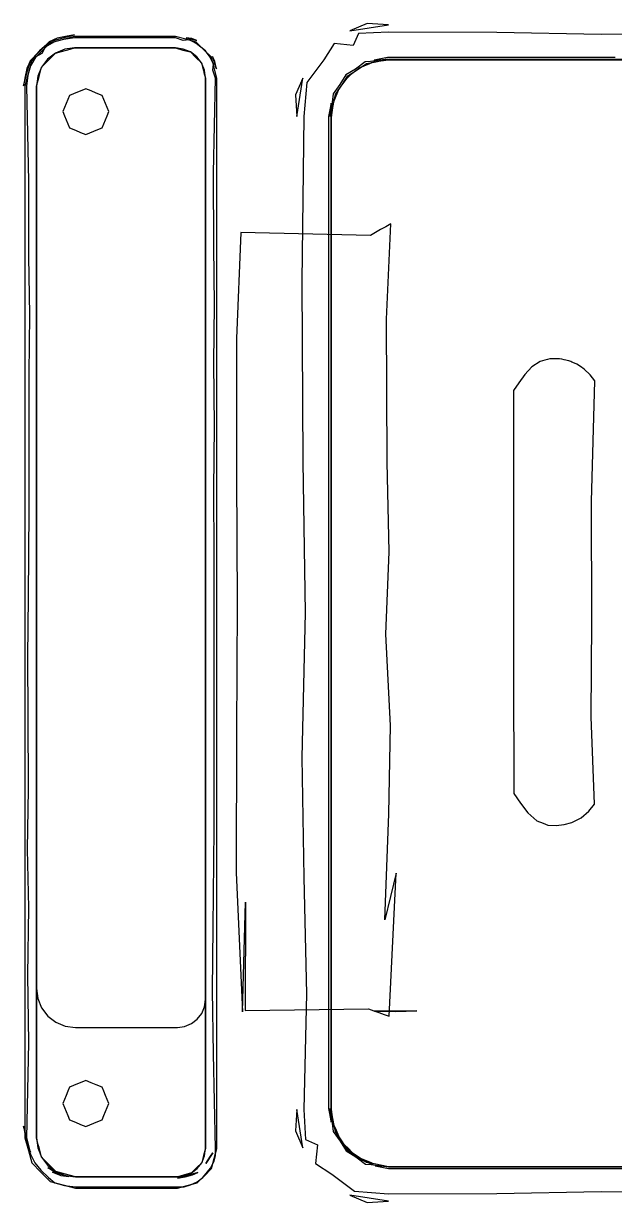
# Model space of a CAD drawing. Extents: x -23.2 to 18.8, y -18.4 to 11.3.
# Drawn here: x 1.591 to 2.106, y -2.175 to -1.147 of the extents above; entities that cross this region are included whole.
import ezdxf

# ---------------------------------------------------------------- set-up
doc = ezdxf.new("R2010")
doc.units = 0
doc.layers.add('FURNISHINGELEMENT', color=8, linetype='CONTINUOUS')

msp = doc.modelspace()

# ---------------------------------------------------------------- linework, layer by layer
at = {"layer": 'FURNISHINGELEMENT'}
for p, q in [((1.8903, -1.1469, 3.7731), (1.8754, -1.1533, 3.7773)), ((1.8754, -1.1533, 3.7773), (1.909, -1.1481, 3.7826)), ((1.909, -1.1481, 3.7826), (1.8903, -1.1469, 3.7731)), ((1.6202, -1.1597, 4.0992), (1.6131, -1.1627, 4.1)), ((1.6131, -1.1627, 4.1), (1.6242, -1.1597, 4.1)), ((1.6131, -1.1627, 4.1), (1.6242, -1.1597, 4.1)), ((1.6202, -1.1597, 4.1008), (1.6131, -1.1633, 4.1009)), ((1.6245, -1.1611, 4.1), (1.6137, -1.164, 4.1)), ((1.6259, -1.1607, 4.1051), (1.6177, -1.1629, 4.1041)), ((1.6273, -1.1581, 4.0989), (1.6202, -1.1597, 4.0992)), ((1.6273, -1.1581, 4.101), (1.6202, -1.1597, 4.1008)), ((1.6242, -1.1597, 4.1), (1.6353, -1.1568, 4.1)), ((1.6242, -1.1597, 4.1), (1.6353, -1.1568, 4.1)), ((1.6353, -1.1582, 4.1), (1.6245, -1.1611, 4.1)), ((1.6353, -1.1595, 4.105), (1.6259, -1.1607, 4.1051)), ((1.6353, -1.1568, 4.1), (1.6273, -1.1581, 4.0989)), ((1.6353, -1.1568, 4.1), (1.6273, -1.1581, 4.101)), ((1.7232, -1.1582, 4.1), (1.6353, -1.1582, 4.1)), ((1.7232, -1.1595, 4.105), (1.6353, -1.1595, 4.105)), ((1.7323, -1.1606, 4.1), (1.7232, -1.1582, 4.1)), ((1.7301, -1.1617, 4.1068), (1.7232, -1.1595, 4.105)), ((1.7355, -1.1612, 4.1039), (1.7301, -1.1617, 4.1068)), ((1.7413, -1.1631, 4.1), (1.7323, -1.1606, 4.1)), ((1.7326, -1.1593, 4.1), (1.7419, -1.1618, 4.1)), ((1.7376, -1.1599, 4.0992), (1.7326, -1.1593, 4.1)), ((1.7414, -1.1643, 4.1043), (1.7355, -1.1612, 4.1039)), ((1.7419, -1.1618, 4.1), (1.7376, -1.1599, 4.0992)), ((1.8829, -1.1557, 3.7891), (1.8781, -1.1661, 3.802)), ((1.909, -1.1543, 3.7949), (1.8829, -1.1557, 3.7891)), ((2.0034, -1.1548, 3.7958), (1.909, -1.1543, 3.7949)), ((2.0946, -1.1565, 3.7985), (2.0034, -1.1548, 3.7958)), ((2.2105, -1.1551, 3.7963), (2.0946, -1.1565, 3.7985)), ((1.5968, -1.179, 4.1), (1.605, -1.1709, 4.1)), ((1.6058, -1.1719, 4.1), (1.5978, -1.1798, 4.1)), ((1.6047, -1.1706, 4.1012), (1.599, -1.1772, 4.1011)), ((1.6131, -1.1633, 4.1009), (1.6047, -1.1706, 4.1012)), ((1.605, -1.1709, 4.1), (1.6131, -1.1627, 4.1)), ((1.6137, -1.164, 4.1), (1.6058, -1.1719, 4.1)), ((1.6098, -1.1676, 4.104), (1.6069, -1.1731, 4.1072)), ((1.6177, -1.1629, 4.1041), (1.6098, -1.1676, 4.104)), ((1.6267, -1.1693, 4.11), (1.6187, -1.1727, 4.11)), ((1.6267, -1.1693, 4.0966), (1.6187, -1.1727, 4.0966)), ((1.6187, -1.1727, 4.11), (1.627, -1.1704, 4.11)), ((1.6353, -1.1682, 4.11), (1.6267, -1.1693, 4.11)), ((1.6353, -1.1682, 4.0966), (1.6267, -1.1693, 4.0966)), ((1.627, -1.1704, 4.11), (1.6293, -1.1698, 4.11)), ((1.6293, -1.1698, 4.11), (1.6353, -1.1682, 4.11)), ((1.7232, -1.1682, 4.11), (1.6353, -1.1682, 4.11)), ((1.7232, -1.1682, 4.0966), (1.6353, -1.1682, 4.0966)), ((1.6353, -1.1682, 4.11), (1.7232, -1.1682, 4.11)), ((1.73, -1.1691, 4.11), (1.7232, -1.1682, 4.11)), ((1.73, -1.1691, 4.0966), (1.7232, -1.1682, 4.0966)), ((1.7232, -1.1682, 4.11), (1.7298, -1.17, 4.11)), ((1.7298, -1.17, 4.11), (1.7363, -1.1717, 4.11)), ((1.7363, -1.1717, 4.11), (1.73, -1.1691, 4.11)), ((1.7363, -1.1717, 4.0966), (1.73, -1.1691, 4.0966)), ((1.7418, -1.1759, 4.11), (1.7363, -1.1717, 4.11)), ((1.7418, -1.1759, 4.0966), (1.7363, -1.1717, 4.0966)), ((1.7363, -1.1717, 4.11), (1.7411, -1.1765, 4.11)), ((1.748, -1.1697, 4.1), (1.7413, -1.1631, 4.1)), ((1.7495, -1.1708, 4.1041), (1.7414, -1.1643, 4.1043)), ((1.7546, -1.1763, 4.1), (1.748, -1.1697, 4.1)), ((1.7534, -1.1762, 4.1043), (1.7495, -1.1708, 4.1041)), ((1.8618, -1.1644, 3.7841), (1.8526, -1.1785, 3.7927)), ((1.8781, -1.1661, 3.802), (1.8618, -1.1644, 3.7841)), ((1.5938, -1.1901, 4.1), (1.5968, -1.179, 4.1)), ((1.5968, -1.179, 4.1), (1.5938, -1.1861, 4.0992)), ((1.5978, -1.1798, 4.1), (1.5949, -1.1907, 4.1)), ((1.6014, -1.1759, 4.104), (1.5968, -1.1839, 4.1041)), ((1.599, -1.1772, 4.1011), (1.5968, -1.179, 4.1)), ((1.6069, -1.1731, 4.1072), (1.6014, -1.1759, 4.104)), ((1.6118, -1.178, 4.11), (1.6065, -1.1848, 4.11)), ((1.6118, -1.178, 4.0966), (1.6065, -1.1848, 4.0966)), ((1.6065, -1.1848, 4.11), (1.6126, -1.1788, 4.11)), ((1.6187, -1.1727, 4.11), (1.6118, -1.178, 4.11)), ((1.6187, -1.1727, 4.0966), (1.6118, -1.178, 4.0966)), ((1.6126, -1.1788, 4.11), (1.6187, -1.1727, 4.11)), ((1.7411, -1.1765, 4.11), (1.7459, -1.1813, 4.11)), ((1.7459, -1.1813, 4.11), (1.7418, -1.1759, 4.11)), ((1.7459, -1.1813, 4.0966), (1.7418, -1.1759, 4.0966)), ((1.7486, -1.1876, 4.11), (1.7459, -1.1813, 4.11)), ((1.7486, -1.1876, 4.0966), (1.7459, -1.1813, 4.0966)), ((1.7459, -1.1813, 4.11), (1.7477, -1.1879, 4.11)), ((1.7565, -1.1822, 4.1039), (1.7534, -1.1762, 4.1043)), ((1.757, -1.1854, 4.1), (1.7546, -1.1763, 4.1)), ((1.7556, -1.1755, 4.1), (1.7581, -1.1848, 4.1)), ((1.7575, -1.1799, 4.0992), (1.7556, -1.1755, 4.1)), ((1.7556, -1.1755, 4.1), (1.7581, -1.1848, 4.1)), ((1.7575, -1.1799, 4.0992), (1.7556, -1.1755, 4.1)), ((1.7556, -1.1755, 4.1), (1.7581, -1.1848, 4.1)), ((1.7575, -1.1799, 4.0992), (1.7556, -1.1755, 4.1)), ((1.7556, -1.1755, 4.1), (1.7581, -1.1848, 4.1)), ((1.7575, -1.1799, 4.0992), (1.7556, -1.1755, 4.1)), ((1.756, -1.1876, 4.1068), (1.7565, -1.1822, 4.1039)), ((1.7592, -1.1864, 4.0989), (1.7575, -1.1799, 4.0992)), ((1.7592, -1.1864, 4.0989), (1.7575, -1.1799, 4.0992)), ((1.7592, -1.1864, 4.0989), (1.7575, -1.1799, 4.0992)), ((1.7592, -1.1864, 4.0989), (1.7575, -1.1799, 4.0992)), ((1.8526, -1.1785, 3.7927), (1.8379, -1.1984, 3.7888)), ((1.8886, -1.1804, 3.8173), (1.8802, -1.1866, 3.8188)), ((1.8818, -1.1872, 3.8174), (1.8899, -1.1818, 3.8174)), ((1.8961, -1.1806, 3.8174), (1.884, -1.1856, 3.8174)), ((1.885, -1.1849, 3.8184), (1.8945, -1.181, 3.8184)), ((1.8934, -1.1799, 3.8188), (1.8886, -1.1804, 3.8173)), ((1.8945, -1.181, 3.8184), (1.8897, -1.1832, 3.8173)), ((1.8899, -1.1818, 3.8174), (1.8965, -1.1805, 3.8174)), ((1.9083, -1.178, 3.8188), (1.8934, -1.1799, 3.8188)), ((1.909, -1.1789, 3.8174), (1.8961, -1.1806, 3.8174)), ((1.8965, -1.1805, 3.8174), (1.909, -1.178, 3.8174)), ((1.9083, -1.1765, 3.8173), (1.8966, -1.1788, 3.8173)), ((1.8966, -1.1788, 3.8173), (1.9083, -1.178, 3.8188)), ((1.9296, -1.1765, 3.8173), (1.9083, -1.1765, 3.8173)), ((1.909, -1.178, 3.8174), (2.0398, -1.178, 3.8174)), ((2.539, -1.1789, 3.8174), (1.909, -1.1789, 3.8174)), ((1.9443, -1.1765, 3.8173), (1.9296, -1.1765, 3.8173)), ((1.951, -1.1765, 3.8173), (1.9443, -1.1765, 3.8173)), ((1.9624, -1.1765, 3.8173), (1.951, -1.1765, 3.8173)), ((1.9691, -1.1765, 3.8173), (1.9624, -1.1765, 3.8173)), ((1.9804, -1.1765, 3.8173), (1.9691, -1.1765, 3.8173)), ((1.9871, -1.1765, 3.8173), (1.9804, -1.1765, 3.8173)), ((1.9985, -1.1765, 3.8173), (1.9871, -1.1765, 3.8173)), ((2.0068, -1.1765, 3.8173), (1.9985, -1.1765, 3.8173)), ((2.0165, -1.1765, 3.8173), (2.0068, -1.1765, 3.8173)), ((2.0265, -1.1765, 3.8173), (2.0165, -1.1765, 3.8173)), ((2.0345, -1.1765, 3.8173), (2.0265, -1.1765, 3.8173)), ((2.0462, -1.1765, 3.8173), (2.0345, -1.1765, 3.8173)), ((2.0398, -1.178, 3.8174), (2.1705, -1.178, 3.8174)), ((2.0526, -1.1765, 3.8173), (2.0462, -1.1765, 3.8173)), ((2.0659, -1.1765, 3.8173), (2.0526, -1.1765, 3.8173)), ((2.0706, -1.1765, 3.8173), (2.0659, -1.1765, 3.8173)), ((2.0857, -1.1765, 3.8173), (2.0706, -1.1765, 3.8173)), ((2.0887, -1.1765, 3.8173), (2.0857, -1.1765, 3.8173)), ((2.1054, -1.1765, 3.8173), (2.0887, -1.1765, 3.8173)), ((2.1067, -1.1765, 3.8173), (2.1054, -1.1765, 3.8173)), ((1.5908, -1.2012, 4.1), (1.5938, -1.1901, 4.1)), ((1.5949, -1.1907, 4.1), (1.592, -1.2015, 4.1)), ((1.5938, -1.1861, 4.0992), (1.5922, -1.1932, 4.0989)), ((1.5945, -1.192, 4.1051), (1.5934, -1.2015, 4.105)), ((1.5968, -1.1839, 4.1041), (1.5945, -1.192, 4.1051)), ((1.6065, -1.1848, 4.11), (1.6032, -1.1929, 4.11)), ((1.6065, -1.1848, 4.0966), (1.6032, -1.1929, 4.0966)), ((1.6043, -1.1932, 4.11), (1.6065, -1.1848, 4.11)), ((1.7477, -1.1879, 4.11), (1.7481, -1.1895, 4.11)), ((1.7481, -1.1895, 4.11), (1.7494, -1.1944, 4.11)), ((1.7494, -1.1944, 4.11), (1.7486, -1.1876, 4.11)), ((1.7494, -1.1944, 4.0966), (1.7486, -1.1876, 4.0966)), ((1.7581, -1.1944, 4.105), (1.756, -1.1876, 4.1068)), ((1.7594, -1.1944, 4.1), (1.757, -1.1854, 4.1)), ((1.7581, -1.1848, 4.1), (1.7592, -1.1864, 4.0989)), ((1.7581, -1.1848, 4.1), (1.7592, -1.1864, 4.0989)), ((1.7581, -1.1848, 4.1), (1.7592, -1.1864, 4.0989)), ((1.7581, -1.1848, 4.1), (1.7592, -1.1864, 4.0989)), ((1.8718, -1.1916, 3.8173), (1.8667, -1.2001, 3.8188)), ((1.8705, -1.1969, 3.8184), (1.8771, -1.1903, 3.8184)), ((1.8802, -1.1866, 3.8188), (1.8718, -1.1916, 3.8173)), ((1.884, -1.1856, 3.8174), (1.8737, -1.1935, 3.8174)), ((1.8737, -1.1926, 3.8174), (1.8818, -1.1872, 3.8174)), ((1.8771, -1.1903, 3.8184), (1.874, -1.1937, 3.8173)), ((1.8897, -1.1832, 3.8173), (1.885, -1.1849, 3.8184)), ((1.5922, -1.1932, 4.0989), (1.5908, -1.2012, 4.1)), ((1.592, -1.2015, 4.1), (1.592, -2.1186, 4.1)), ((1.5934, -1.2015, 4.105), (1.595, -1.2843, 4.107)), ((1.6032, -1.1929, 4.11), (1.602, -1.2015, 4.11)), ((1.6032, -1.1929, 4.0966), (1.602, -1.2015, 4.0966)), ((1.602, -1.2015, 4.11), (1.6043, -1.1932, 4.11)), ((1.602, -1.2015, 4.11), (1.602, -2.1186, 4.11)), ((1.602, -1.2015, 4.0966), (1.602, -1.9884, 4.0966)), ((1.602, -1.2567, 4.11), (1.602, -1.2015, 4.11)), ((1.7494, -2.1281, 4.11), (1.7494, -1.1944, 4.11)), ((1.7494, -1.9979, 4.0966), (1.7494, -1.1944, 4.0966)), ((1.7494, -1.1944, 4.11), (1.7494, -1.2496, 4.11)), ((1.7565, -1.2772, 4.107), (1.7581, -1.1944, 4.105)), ((1.7594, -2.1281, 4.1), (1.7594, -1.1944, 4.1)), ((1.8344, -1.1944, 3.7773), (1.828, -1.2092, 3.7731)), ((1.8292, -1.228, 3.7826), (1.8344, -1.1944, 3.7773)), ((1.8379, -1.1984, 3.7888), (1.8353, -1.228, 3.7949)), ((1.8667, -1.2001, 3.8188), (1.8607, -1.2083, 3.8173)), ((1.8628, -1.2089, 3.8174), (1.8683, -1.2007, 3.8174)), ((1.8737, -1.1935, 3.8174), (1.8657, -1.2039, 3.8174)), ((1.8683, -1.2007, 3.8174), (1.8737, -1.1926, 3.8174)), ((1.874, -1.1937, 3.8173), (1.8705, -1.1969, 3.8184)), ((1.631, -1.2096, 3.489), (1.6295, -1.2131, 3.489)), ((1.6345, -1.2081, 3.489), (1.631, -1.2096, 3.489)), ((1.638, -1.2067, 3.489), (1.6345, -1.2081, 3.489)), ((1.6416, -1.2052, 3.489), (1.638, -1.2067, 3.489)), ((1.6451, -1.2037, 3.489), (1.6416, -1.2052, 3.489)), ((1.6497, -1.2056, 3.489), (1.6451, -1.2037, 3.489)), ((1.6542, -1.2075, 3.489), (1.6497, -1.2056, 3.489)), ((1.6593, -1.2096, 3.489), (1.6542, -1.2075, 3.489)), ((1.6607, -1.2131, 3.489), (1.6593, -1.2096, 3.489)), ((1.828, -1.2092, 3.7731), (1.8292, -1.228, 3.7826)), ((1.8602, -1.2131, 3.8188), (1.8583, -1.228, 3.8188)), ((1.8607, -1.2083, 3.8173), (1.8602, -1.2131, 3.8188)), ((1.8657, -1.2039, 3.8174), (1.8607, -1.216, 3.8174)), ((1.8612, -1.2143, 3.8184), (1.8652, -1.2047, 3.8184)), ((1.8635, -1.2094, 3.8173), (1.8612, -1.2143, 3.8184)), ((1.8615, -1.2154, 3.8174), (1.8628, -1.2089, 3.8174)), ((1.8652, -1.2047, 3.8184), (1.8635, -1.2094, 3.8173)), ((1.6266, -1.2202, 3.489), (1.6251, -1.2237, 3.489)), ((1.628, -1.2167, 3.489), (1.6266, -1.2202, 3.489)), ((1.6295, -1.2131, 3.489), (1.628, -1.2167, 3.489)), ((1.6622, -1.2167, 3.489), (1.6607, -1.2131, 3.489)), ((1.6636, -1.2202, 3.489), (1.6622, -1.2167, 3.489)), ((1.6651, -1.2237, 3.489), (1.6636, -1.2202, 3.489)), ((1.8591, -1.2163, 3.8173), (1.8568, -1.228, 3.8173)), ((1.8583, -1.228, 3.8188), (1.8591, -1.2163, 3.8173)), ((1.859, -1.228, 3.8174), (1.8615, -1.2154, 3.8174)), ((1.8607, -1.216, 3.8174), (1.859, -1.2289, 3.8174)), ((1.6251, -1.2237, 3.489), (1.6266, -1.2273, 3.489)), ((1.6266, -1.2273, 3.489), (1.628, -1.2308, 3.489)), ((1.628, -1.2308, 3.489), (1.6295, -1.2343, 3.489)), ((1.6607, -1.2343, 3.489), (1.6622, -1.2308, 3.489)), ((1.6622, -1.2308, 3.489), (1.6636, -1.2273, 3.489)), ((1.6636, -1.2273, 3.489), (1.6651, -1.2237, 3.489)), ((1.8353, -1.228, 3.7949), (1.8334, -1.372, 3.7916)), ((1.8568, -1.228, 3.8173), (1.8568, -1.2494, 3.8173)), ((1.859, -1.3813, 3.8174), (1.859, -1.228, 3.8174)), ((1.859, -1.2289, 3.8174), (1.859, -2.0939, 3.8174)), ((1.6295, -1.2343, 3.489), (1.631, -1.2379, 3.489)), ((1.631, -1.2379, 3.489), (1.636, -1.24, 3.489)), ((1.636, -1.24, 3.489), (1.6406, -1.2419, 3.489)), ((1.6406, -1.2419, 3.489), (1.6451, -1.2437, 3.489)), ((1.6451, -1.2437, 3.489), (1.6486, -1.2423, 3.489)), ((1.6486, -1.2423, 3.489), (1.6522, -1.2408, 3.489)), ((1.6522, -1.2408, 3.489), (1.6557, -1.2393, 3.489)), ((1.6557, -1.2393, 3.489), (1.6593, -1.2379, 3.489)), ((1.6593, -1.2379, 3.489), (1.6607, -1.2343, 3.489)), ((1.7494, -1.2496, 4.11), (1.7494, -1.3048, 4.11)), ((1.8568, -1.2494, 3.8173), (1.8568, -1.2707, 3.8173)), ((1.602, -1.3119, 4.11), (1.602, -1.2567, 4.11)), ((1.8568, -1.2707, 3.8173), (1.8568, -1.2921, 3.8173)), ((1.595, -1.2843, 4.107), (1.5952, -1.3501, 4.1073)), ((1.7568, -1.3413, 4.1067), (1.7565, -1.2772, 4.107)), ((1.8568, -1.2921, 3.8173), (1.8568, -1.3135, 3.8173)), ((1.7494, -1.3048, 4.11), (1.7494, -1.3664, 4.11)), ((1.602, -1.3671, 4.11), (1.602, -1.3119, 4.11)), ((1.8568, -1.3135, 3.8173), (1.8568, -1.3299, 3.8173)), ((1.9066, -1.3241, 4.1907), (1.9022, -1.3266, 4.1958)), ((1.9066, -1.3241, 4.1907), (1.9022, -1.3266, 4.1958)), ((1.911, -1.3217, 4.1856), (1.9066, -1.3241, 4.1907)), ((1.911, -1.3217, 4.1856), (1.9066, -1.3241, 4.1907)), ((1.9073, -1.4048, 4.1918), (1.911, -1.3217, 4.1856)), ((1.9073, -1.4048, 4.1918), (1.911, -1.3217, 4.1856)), ((1.7802, -1.329, 4.203), (1.7765, -1.4217, 4.1982)), ((1.7802, -1.329, 4.203), (1.7765, -1.4217, 4.1982)), ((1.8933, -1.3316, 4.2061), (1.7802, -1.329, 4.203)), ((1.8933, -1.3316, 4.2061), (1.7802, -1.329, 4.203)), ((1.8568, -1.3299, 3.8173), (1.8568, -1.3349, 3.8173)), ((1.8568, -1.3349, 3.8173), (1.8568, -1.3462, 3.8173)), ((1.8978, -1.3291, 4.201), (1.8933, -1.3316, 4.2061)), ((1.8978, -1.3291, 4.201), (1.8933, -1.3316, 4.2061)), ((1.9022, -1.3266, 4.1958), (1.8978, -1.3291, 4.201)), ((1.9022, -1.3266, 4.1958), (1.8978, -1.3291, 4.201)), ((1.7574, -1.3921, 4.106), (1.7568, -1.3413, 4.1067)), ((1.8568, -1.3462, 3.8173), (1.8568, -1.3563, 3.8173)), ((1.5952, -1.3501, 4.1073), (1.5959, -1.401, 4.1079)), ((1.8568, -1.3563, 3.8173), (1.8568, -1.3626, 3.8173)), ((1.602, -1.4223, 4.11), (1.602, -1.3671, 4.11)), ((1.7494, -1.3664, 4.11), (1.7494, -1.4279, 4.11)), ((1.8568, -1.3626, 3.8173), (1.8568, -1.3777, 3.8173)), ((1.8334, -1.372, 3.7916), (1.8343, -1.5292, 3.7932)), ((1.8568, -1.3777, 3.8173), (1.8568, -1.3789, 3.8173)), ((1.8568, -1.3789, 3.8173), (1.8568, -1.3952, 3.8173)), ((1.859, -1.5345, 3.8174), (1.859, -1.3813, 3.8174)), ((1.7568, -1.4429, 4.1068), (1.7574, -1.3921, 4.106)), ((1.8568, -1.3952, 3.8173), (1.8568, -1.399, 3.8173)), ((1.5959, -1.401, 4.1079), (1.5953, -1.452, 4.1073)), ((1.8568, -1.399, 3.8173), (1.8568, -1.4116, 3.8173)), ((1.9078, -1.5293, 4.191), (1.9073, -1.4048, 4.1918)), ((1.9078, -1.5293, 4.191), (1.9073, -1.4048, 4.1918)), ((1.8568, -1.4116, 3.8173), (1.8568, -1.4204, 3.8173)), ((1.602, -1.4818, 4.11), (1.602, -1.4223, 4.11)), ((1.7494, -1.4279, 4.11), (1.7494, -1.4862, 4.11)), ((1.7765, -1.4217, 4.1982), (1.7765, -1.5409, 4.1982)), ((1.7765, -1.4217, 4.1982), (1.7765, -1.5409, 4.1982)), ((1.8568, -1.4204, 3.8173), (1.8568, -1.4279, 3.8173)), ((1.8568, -1.4279, 3.8173), (1.8568, -1.4418, 3.8173)), ((2.0498, -1.4393, 4.067), (2.0477, -1.4398, 4.0656)), ((2.0519, -1.4393, 4.067), (2.0498, -1.4393, 4.067)), ((2.0529, -1.4393, 4.067), (2.0519, -1.4393, 4.067)), ((2.054, -1.4393, 4.067), (2.0529, -1.4393, 4.067)), ((2.055, -1.4393, 4.067), (2.054, -1.4393, 4.067)), ((2.056, -1.4393, 4.067), (2.055, -1.4393, 4.067)), ((2.0571, -1.4393, 4.067), (2.056, -1.4393, 4.067)), ((2.0581, -1.4393, 4.067), (2.0571, -1.4393, 4.067)), ((2.0601, -1.4397, 4.067), (2.0581, -1.4393, 4.067)), ((1.7572, -1.498, 4.1062), (1.7568, -1.4429, 4.1068)), ((1.8568, -1.4418, 3.8173), (1.8568, -1.4443, 3.8173)), ((1.8568, -1.4443, 3.8173), (1.8568, -1.4632, 3.8173)), ((2.034, -1.4464, 4.056), (2.028, -1.453, 4.0502)), ((2.0412, -1.4416, 4.0615), (2.034, -1.4464, 4.056)), ((2.0434, -1.441, 4.0628), (2.0412, -1.4416, 4.0615)), ((2.0455, -1.4404, 4.0642), (2.0434, -1.441, 4.0628)), ((2.0477, -1.4398, 4.0656), (2.0455, -1.4404, 4.0642)), ((2.0621, -1.4402, 4.0669), (2.0601, -1.4397, 4.067)), ((2.0662, -1.441, 4.0669), (2.0621, -1.4402, 4.0669)), ((2.068, -1.4417, 4.0657), (2.0662, -1.441, 4.0669)), ((2.0689, -1.4421, 4.0651), (2.068, -1.4417, 4.0657)), ((2.0698, -1.4425, 4.0646), (2.0689, -1.4421, 4.0651)), ((2.0734, -1.444, 4.0623), (2.0698, -1.4425, 4.0646)), ((2.0766, -1.4461, 4.0598), (2.0734, -1.444, 4.0623)), ((2.0797, -1.4482, 4.0573), (2.0766, -1.4461, 4.0598)), ((2.0849, -1.4534, 4.0521), (2.0797, -1.4482, 4.0573)), ((1.5953, -1.452, 4.1073), (1.5954, -1.5115, 4.1075)), ((2.028, -1.453, 4.0502), (2.0228, -1.4601, 4.0441)), ((2.0889, -1.4586, 4.0457), (2.0849, -1.4534, 4.0521)), ((2.086, -1.5638, 4.0509), (2.0889, -1.4586, 4.0457)), ((1.8568, -1.4632, 3.8173), (1.8568, -1.4713, 3.8173)), ((2.0228, -1.4601, 4.0441), (2.018, -1.467, 4.0375)), ((2.018, -1.467, 4.0375), (2.018, -1.5751, 4.0374)), ((1.8568, -1.4713, 3.8173), (1.8568, -1.4846, 3.8173)), ((1.602, -1.5412, 4.11), (1.602, -1.4818, 4.11)), ((1.7494, -1.4862, 4.11), (1.7494, -1.5446, 4.11)), ((1.8568, -1.4846, 3.8173), (1.8568, -1.4984, 3.8173)), ((1.7568, -1.5533, 4.1067), (1.7572, -1.498, 4.1062)), ((1.8568, -1.4984, 3.8173), (1.8568, -1.506, 3.8173)), ((1.8568, -1.506, 3.8173), (1.8568, -1.5254, 3.8173)), ((1.5954, -1.5115, 4.1075), (1.5953, -1.5709, 4.1073)), ((1.8343, -1.5292, 3.7932), (1.8364, -1.6609, 3.7968)), ((1.8568, -1.5254, 3.8173), (1.8568, -1.5273, 3.8173)), ((1.8568, -1.5273, 3.8173), (1.8568, -1.5487, 3.8173)), ((1.9095, -1.6075, 4.1883), (1.9078, -1.5293, 4.191)), ((1.9095, -1.6075, 4.1883), (1.9078, -1.5293, 4.191)), ((1.602, -1.6006, 4.11), (1.602, -1.5412, 4.11)), ((1.7765, -1.5409, 4.1982), (1.7771, -1.6531, 4.1994)), ((1.7765, -1.5409, 4.1982), (1.7771, -1.6531, 4.1994)), ((1.859, -1.661, 3.8174), (1.859, -1.5345, 3.8174)), ((1.7494, -1.5446, 4.11), (1.7494, -1.6029, 4.11)), ((1.8568, -1.5487, 3.8173), (1.8568, -1.5524, 3.8173)), ((1.757, -1.6101, 4.1065), (1.7568, -1.5533, 4.1067)), ((1.8568, -1.5524, 3.8173), (1.8568, -1.5701, 3.8173)), ((1.5953, -1.5709, 4.1073), (1.5947, -1.6472, 4.1067)), ((1.8568, -1.5701, 3.8173), (1.8568, -1.5795, 3.8173)), ((2.0862, -1.6675, 4.0506), (2.086, -1.5638, 4.0509)), ((1.8568, -1.5795, 3.8173), (1.8568, -1.5864, 3.8173)), ((2.018, -1.5751, 4.0374), (2.0181, -1.6427, 4.0374)), ((1.8568, -1.5864, 3.8173), (1.8568, -1.593, 3.8173)), ((1.8568, -1.593, 3.8173), (1.8568, -1.6028, 3.8173)), ((1.602, -1.6601, 4.11), (1.602, -1.6006, 4.11)), ((1.7494, -1.6029, 4.11), (1.7494, -1.6613, 4.11)), ((1.8568, -1.6028, 3.8173), (1.8568, -1.6065, 3.8173)), ((1.7569, -1.6669, 4.1066), (1.757, -1.6101, 4.1065)), ((1.8568, -1.6065, 3.8173), (1.8568, -1.6191, 3.8173)), ((1.9067, -1.6793, 4.1926), (1.9095, -1.6075, 4.1883)), ((1.9067, -1.6793, 4.1926), (1.9095, -1.6075, 4.1883)), ((1.8568, -1.6191, 3.8173), (1.8568, -1.6335, 3.8173)), ((1.8568, -1.6335, 3.8173), (1.8568, -1.6355, 3.8173)), ((1.8568, -1.6355, 3.8173), (1.8568, -1.6518, 3.8173)), ((2.0181, -1.6427, 4.0374), (2.0181, -1.6658, 4.0374)), ((1.5947, -1.6472, 4.1067), (1.5942, -1.6993, 4.1061)), ((1.7771, -1.6531, 4.1994), (1.7766, -1.7657, 4.1984)), ((1.7771, -1.6531, 4.1994), (1.7766, -1.7657, 4.1984)), ((1.8568, -1.6518, 3.8173), (1.8568, -1.6606, 3.8173)), ((1.602, -1.7174, 4.11), (1.602, -1.6601, 4.11)), ((1.7494, -1.6613, 4.11), (1.7494, -1.7228, 4.11)), ((1.8364, -1.6609, 3.7968), (1.8334, -1.787, 3.7916)), ((1.8568, -1.6606, 3.8173), (1.8568, -1.6682, 3.8173)), ((1.859, -1.7874, 3.8174), (1.859, -1.661, 3.8174)), ((1.7569, -1.73, 4.1067), (1.7569, -1.6669, 4.1066)), ((1.8568, -1.6682, 3.8173), (1.8568, -1.6845, 3.8173)), ((2.0181, -1.6658, 4.0374), (2.0181, -1.7104, 4.0374)), ((2.0857, -1.7514, 4.0514), (2.0862, -1.6675, 4.0506)), ((1.8568, -1.6845, 3.8173), (1.8568, -1.6876, 3.8173)), ((1.9109, -1.7591, 4.1859), (1.9067, -1.6793, 4.1926)), ((1.9109, -1.7591, 4.1859), (1.9067, -1.6793, 4.1926)), ((1.8568, -1.6876, 3.8173), (1.8568, -1.7009, 3.8173)), ((1.5942, -1.6993, 4.1061), (1.5946, -1.7513, 4.1067)), ((1.8568, -1.7009, 3.8173), (1.8568, -1.7146, 3.8173)), ((1.8568, -1.7146, 3.8173), (1.8568, -1.7172, 3.8173)), ((2.0181, -1.7104, 4.0374), (2.0182, -1.8185, 4.0374)), ((1.602, -1.7747, 4.11), (1.602, -1.7174, 4.11)), ((1.7494, -1.7228, 4.11), (1.7494, -1.7843, 4.11)), ((1.8568, -1.7172, 3.8173), (1.8568, -1.7282, 3.8173)), ((1.7569, -1.7899, 4.1066), (1.7569, -1.73, 4.1067)), ((1.8568, -1.7282, 3.8173), (1.8568, -1.7336, 3.8173)), ((1.8568, -1.7336, 3.8173), (1.8568, -1.7417, 3.8173)), ((1.8568, -1.7417, 3.8173), (1.8568, -1.7499, 3.8173)), ((1.5946, -1.7513, 4.1067), (1.5948, -1.815, 4.1068)), ((1.8568, -1.7499, 3.8173), (1.8568, -1.7662, 3.8173)), ((2.0886, -1.8276, 4.0469), (2.0857, -1.7514, 4.0514)), ((1.7766, -1.7657, 4.1984), (1.7761, -1.8876, 4.1969)), ((1.7766, -1.7657, 4.1984), (1.7761, -1.8876, 4.1969)), ((1.8568, -1.7662, 3.8173), (1.8568, -1.7687, 3.8173)), ((1.9094, -1.836, 4.1884), (1.9109, -1.7591, 4.1859)), ((1.9094, -1.836, 4.1884), (1.9109, -1.7591, 4.1859)), ((1.602, -1.832, 4.11), (1.602, -1.7747, 4.11)), ((1.8568, -1.7687, 3.8173), (1.8568, -1.7826, 3.8173)), ((1.7494, -1.7843, 4.11), (1.7494, -1.8458, 4.11)), ((1.8334, -1.787, 3.7916), (1.8351, -1.8916, 3.7946)), ((1.8568, -1.7826, 3.8173), (1.8568, -1.7958, 3.8173)), ((1.859, -1.9407, 3.8174), (1.859, -1.7874, 3.8174)), ((1.7569, -1.8495, 4.1067), (1.7569, -1.7899, 4.1066)), ((1.8568, -1.7958, 3.8173), (1.8568, -1.7989, 3.8173)), ((1.8568, -1.7989, 3.8173), (1.8568, -1.8153, 3.8173)), ((1.5948, -1.815, 4.1068), (1.5941, -1.8669, 4.106)), ((1.8568, -1.8153, 3.8173), (1.8568, -1.8228, 3.8173)), ((2.0182, -1.8185, 4.0374), (2.024, -1.8267, 4.0452)), ((1.8568, -1.8228, 3.8173), (1.8568, -1.8316, 3.8173)), ((2.024, -1.8267, 4.0452), (2.0306, -1.8352, 4.0526)), ((2.0836, -1.8337, 4.0538), (2.0886, -1.8276, 4.0469)), ((1.602, -1.8894, 4.11), (1.602, -1.832, 4.11)), ((1.8568, -1.8316, 3.8173), (1.8568, -1.848, 3.8173)), ((1.9058, -1.9285, 4.1938), (1.9094, -1.836, 4.1884)), ((1.9058, -1.9285, 4.1938), (1.9094, -1.836, 4.1884)), ((2.0306, -1.8352, 4.0526), (2.0383, -1.8421, 4.059)), ((2.0689, -1.8436, 4.0655), (2.0769, -1.8395, 4.0597)), ((2.0769, -1.8395, 4.0597), (2.0836, -1.8337, 4.0538)), ((1.7494, -1.8458, 4.11), (1.7494, -1.9073, 4.11)), ((1.7562, -1.9349, 4.1073), (1.7569, -1.8495, 4.1067)), ((1.8568, -1.848, 3.8173), (1.8568, -1.8498, 3.8173)), ((1.8568, -1.8498, 3.8173), (1.8568, -1.8643, 3.8173)), ((2.0383, -1.8421, 4.059), (2.0438, -1.8442, 4.0628)), ((2.0438, -1.8442, 4.0628), (2.0481, -1.8459, 4.0659)), ((2.0481, -1.8459, 4.0659), (2.0552, -1.8464, 4.066)), ((2.0552, -1.8464, 4.066), (2.0622, -1.8455, 4.0658)), ((2.0622, -1.8455, 4.0658), (2.0689, -1.8436, 4.0655)), ((1.5941, -1.8669, 4.106), (1.5952, -1.918, 4.1072)), ((1.8568, -1.8643, 3.8173), (1.8568, -1.8769, 3.8173)), ((1.8568, -1.8769, 3.8173), (1.8568, -1.8807, 3.8173)), ((1.8568, -1.8807, 3.8173), (1.8568, -1.8904, 3.8173)), ((1.602, -1.9467, 4.11), (1.602, -1.8894, 4.11)), ((1.7761, -1.8876, 4.1969), (1.7817, -2.0089, 4.1994)), ((1.7761, -1.8876, 4.1969), (1.7817, -2.0089, 4.1994)), ((1.8351, -1.8916, 3.7946), (1.8375, -1.9931, 3.7985)), ((1.8568, -1.8904, 3.8173), (1.8568, -1.897, 3.8173)), ((1.9157, -1.8878, 4.1767), (1.9058, -1.9285, 4.1938)), ((1.9157, -1.8878, 4.1767), (1.9058, -1.9285, 4.1938)), ((1.9097, -2.0125, 4.1879), (1.9157, -1.8878, 4.1767)), ((1.9097, -2.0125, 4.1879), (1.9157, -1.8878, 4.1767)), ((1.8568, -1.897, 3.8173), (1.8568, -1.9039, 3.8173)), ((1.7494, -1.9073, 4.11), (1.7494, -1.9625, 4.11)), ((1.8568, -1.9039, 3.8173), (1.8568, -1.9134, 3.8173)), ((1.5952, -1.918, 4.1072), (1.5944, -1.9768, 4.1065)), ((1.7817, -2.0089, 4.1994), (1.7843, -1.9132, 4.2053)), ((1.7817, -2.0089, 4.1994), (1.7843, -1.9132, 4.2053)), ((1.7843, -1.9132, 4.2053), (1.7841, -2.0075, 4.2052)), ((1.7843, -1.9132, 4.2053), (1.7841, -2.0075, 4.2052)), ((1.8568, -1.9134, 3.8173), (1.8568, -1.9297, 3.8173)), ((1.8568, -1.9297, 3.8173), (1.8568, -1.9309, 3.8173)), ((1.8568, -1.9309, 3.8173), (1.8568, -1.946, 3.8173)), ((1.7557, -1.9903, 4.1077), (1.7562, -1.9349, 4.1073)), ((1.859, -2.0939, 3.8174), (1.859, -1.9407, 3.8174)), ((1.602, -2.004, 4.11), (1.602, -1.9467, 4.11)), ((1.8568, -1.946, 3.8173), (1.8568, -1.958, 3.8173)), ((1.7494, -1.9625, 4.11), (1.7494, -2.0177, 4.11)), ((1.8568, -1.958, 3.8173), (1.8568, -1.9624, 3.8173)), ((1.8568, -1.9624, 3.8173), (1.8568, -1.9787, 3.8173)), ((1.5944, -1.9768, 4.1065), (1.595, -2.0358, 4.107)), ((1.8568, -1.9787, 3.8173), (1.8568, -1.985, 3.8173)), ((1.602, -1.9884, 4.0966), (1.6032, -1.9972, 4.0966)), ((1.7565, -2.0453, 4.107), (1.7557, -1.9903, 4.1077)), ((1.8375, -1.9931, 3.7985), (1.8353, -2.0939, 3.7949)), ((1.8568, -1.985, 3.8173), (1.8568, -1.9951, 3.8173)), ((1.602, -2.0634, 4.11), (1.602, -2.004, 4.11)), ((1.6032, -1.9972, 4.0966), (1.6066, -2.0054, 4.0966)), ((1.7462, -2.0102, 4.0966), (1.7486, -2.0043, 4.0966)), ((1.7486, -2.0043, 4.0966), (1.7494, -1.9979, 4.0966)), ((1.8568, -1.9951, 3.8173), (1.8568, -2.0114, 3.8173)), ((1.6066, -2.0054, 4.0966), (1.612, -2.0125, 4.0966)), ((1.612, -2.0125, 4.0966), (1.619, -2.0179, 4.0966)), ((1.7423, -2.0152, 4.0966), (1.7462, -2.0102, 4.0966)), ((1.7841, -2.0075, 4.2052), (1.8917, -2.0063, 4.2071)), ((1.7841, -2.0075, 4.2052), (1.8917, -2.0063, 4.2071)), ((1.8568, -2.0114, 3.8173), (1.8568, -2.012, 3.8173)), ((1.8568, -2.012, 3.8173), (1.8568, -2.0278, 3.8173)), ((1.8917, -2.0063, 4.2071), (1.8962, -2.0079, 4.2023)), ((1.8917, -2.0063, 4.2071), (1.8962, -2.0079, 4.2023)), ((1.8962, -2.0079, 4.2023), (1.9007, -2.0094, 4.1975)), ((1.8962, -2.0079, 4.2023), (1.9007, -2.0094, 4.1975)), ((1.9337, -2.008, 3.8143), (1.8967, -2.0082, 3.8141)), ((1.8967, -2.0082, 3.8141), (1.9151, -2.0086, 3.8138)), ((1.9007, -2.0094, 4.1975), (1.9052, -2.011, 4.1927)), ((1.9007, -2.0094, 4.1975), (1.9052, -2.011, 4.1927)), ((1.9052, -2.011, 4.1927), (1.9097, -2.0125, 4.1879)), ((1.9052, -2.011, 4.1927), (1.9097, -2.0125, 4.1879)), ((1.9151, -2.0086, 3.8138), (1.9337, -2.008, 3.8143)), ((1.619, -2.0179, 4.0966), (1.6272, -2.0213, 4.0966)), ((1.6272, -2.0213, 4.0966), (1.636, -2.0224, 4.0966)), ((1.636, -2.0224, 4.0966), (1.725, -2.0224, 4.0966)), ((1.725, -2.0224, 4.0966), (1.7313, -2.0216, 4.0966)), ((1.7313, -2.0216, 4.0966), (1.7372, -2.0191, 4.0966)), ((1.7372, -2.0191, 4.0966), (1.7423, -2.0152, 4.0966)), ((1.7494, -2.0177, 4.11), (1.7494, -2.0729, 4.11)), ((1.8568, -2.0278, 3.8173), (1.8568, -2.0391, 3.8173)), ((1.595, -2.0358, 4.107), (1.5934, -2.1186, 4.105)), ((1.7581, -2.1281, 4.105), (1.7565, -2.0453, 4.107)), ((1.8568, -2.0391, 3.8173), (1.8568, -2.0441, 3.8173)), ((1.8568, -2.0441, 3.8173), (1.8568, -2.0605, 3.8173)), ((1.602, -2.1186, 4.11), (1.602, -2.0634, 4.11)), ((1.8568, -2.0605, 3.8173), (1.8568, -2.0661, 3.8173)), ((1.8568, -2.0661, 3.8173), (1.8568, -2.0718, 3.8173)), ((1.631, -2.0746, 3.489), (1.6295, -2.0781, 3.489)), ((1.6345, -2.0731, 3.489), (1.631, -2.0746, 3.489)), ((1.638, -2.0717, 3.489), (1.6345, -2.0731, 3.489)), ((1.6416, -2.0702, 3.489), (1.638, -2.0717, 3.489)), ((1.6451, -2.0687, 3.489), (1.6416, -2.0702, 3.489)), ((1.6497, -2.0706, 3.489), (1.6451, -2.0687, 3.489)), ((1.6542, -2.0725, 3.489), (1.6497, -2.0706, 3.489)), ((1.6593, -2.0746, 3.489), (1.6542, -2.0725, 3.489)), ((1.6607, -2.0781, 3.489), (1.6593, -2.0746, 3.489)), ((1.7494, -2.0729, 4.11), (1.7494, -2.1281, 4.11)), ((1.8568, -2.0718, 3.8173), (1.8568, -2.0932, 3.8173)), ((1.6266, -2.0852, 3.489), (1.6251, -2.0887, 3.489)), ((1.628, -2.0817, 3.489), (1.6266, -2.0852, 3.489)), ((1.6295, -2.0781, 3.489), (1.628, -2.0817, 3.489)), ((1.6622, -2.0817, 3.489), (1.6607, -2.0781, 3.489)), ((1.6636, -2.0852, 3.489), (1.6622, -2.0817, 3.489)), ((1.6651, -2.0887, 3.489), (1.6636, -2.0852, 3.489)), ((1.6251, -2.0887, 3.489), (1.6266, -2.0923, 3.489)), ((1.6266, -2.0923, 3.489), (1.628, -2.0958, 3.489)), ((1.628, -2.0958, 3.489), (1.6295, -2.0993, 3.489)), ((1.6607, -2.0993, 3.489), (1.6622, -2.0958, 3.489)), ((1.6622, -2.0958, 3.489), (1.6636, -2.0923, 3.489)), ((1.6636, -2.0923, 3.489), (1.6651, -2.0887, 3.489)), ((1.8292, -2.0939, 3.7826), (1.828, -2.1127, 3.7731)), ((1.8344, -2.1275, 3.7773), (1.8292, -2.0939, 3.7826)), ((1.8353, -2.0939, 3.7949), (1.8367, -2.1201, 3.7891)), ((1.8568, -2.0932, 3.8173), (1.8591, -2.1049, 3.8173)), ((1.8591, -2.1049, 3.8173), (1.8583, -2.0932, 3.8188)), ((1.8583, -2.0932, 3.8188), (1.8602, -2.1082, 3.8188)), ((1.8615, -2.1065, 3.8174), (1.859, -2.0939, 3.8174)), ((1.859, -2.0939, 3.8174), (1.8607, -2.1069, 3.8174)), ((1.6295, -2.0993, 3.489), (1.631, -2.1029, 3.489)), ((1.631, -2.1029, 3.489), (1.636, -2.105, 3.489)), ((1.636, -2.105, 3.489), (1.6406, -2.1069, 3.489)), ((1.6406, -2.1069, 3.489), (1.6451, -2.1087, 3.489)), ((1.6451, -2.1087, 3.489), (1.6486, -2.1073, 3.489)), ((1.6486, -2.1073, 3.489), (1.6522, -2.1058, 3.489)), ((1.6522, -2.1058, 3.489), (1.6557, -2.1043, 3.489)), ((1.6557, -2.1043, 3.489), (1.6593, -2.1029, 3.489)), ((1.6593, -2.1029, 3.489), (1.6607, -2.0993, 3.489)), ((1.8607, -2.1069, 3.8174), (1.8657, -2.1189, 3.8174)), ((1.8653, -2.1168, 3.8184), (1.8614, -2.1075, 3.8184)), ((1.8614, -2.1075, 3.8184), (1.8635, -2.112, 3.8173)), ((1.8628, -2.1131, 3.8174), (1.8615, -2.1065, 3.8174)), ((1.5908, -2.1086, 4.1), (1.5921, -2.1167, 4.099)), ((1.5939, -2.1199, 4.1), (1.5908, -2.1086, 4.1)), ((1.5921, -2.1167, 4.099), (1.5938, -2.1238, 4.0991)), ((1.828, -2.1127, 3.7731), (1.8344, -2.1275, 3.7773)), ((1.8602, -2.1082, 3.8188), (1.8607, -2.1132, 3.8173)), ((1.8607, -2.1132, 3.8173), (1.867, -2.1216, 3.8188)), ((1.8683, -2.1212, 3.8174), (1.8628, -2.1131, 3.8174)), ((1.8635, -2.112, 3.8173), (1.8653, -2.1168, 3.8184)), ((1.592, -2.1186, 4.1), (1.595, -2.1296, 4.1)), ((1.5934, -2.1186, 4.105), (1.5943, -2.1262, 4.1053)), ((1.5938, -2.1238, 4.0991), (1.5969, -2.1312, 4.1)), ((1.5969, -2.1312, 4.1), (1.5939, -2.1199, 4.1)), ((1.5943, -2.1262, 4.1053), (1.5968, -2.1329, 4.1063)), ((1.602, -2.1186, 4.11), (1.6032, -2.1274, 4.11)), ((1.6037, -2.1247, 4.11), (1.602, -2.1186, 4.11)), ((1.6032, -2.1274, 4.11), (1.6066, -2.1356, 4.11)), ((1.6043, -2.1271, 4.11), (1.6037, -2.1247, 4.11)), ((1.6066, -2.1356, 4.11), (1.6043, -2.1271, 4.11)), ((1.8367, -2.1201, 3.7891), (1.8472, -2.1249, 3.802)), ((1.8472, -2.1249, 3.802), (1.8455, -2.1412, 3.7841)), ((1.8657, -2.1189, 3.8174), (1.8737, -2.1293, 3.8174)), ((1.867, -2.1216, 3.8188), (1.8721, -2.1301, 3.8173)), ((1.8737, -2.1293, 3.8174), (1.8683, -2.1212, 3.8174)), ((1.8774, -2.1315, 3.8184), (1.8707, -2.1248, 3.8184)), ((1.8707, -2.1248, 3.8184), (1.8742, -2.128, 3.8173)), ((1.8742, -2.128, 3.8173), (1.8774, -2.1315, 3.8184)), ((1.595, -2.1296, 4.1), (1.5979, -2.1406, 4.1)), ((1.5968, -2.1329, 4.1063), (1.6006, -2.1405, 4.1064)), ((1.6066, -2.1356, 4.11), (1.612, -2.1427, 4.11)), ((1.6128, -2.1418, 4.11), (1.6066, -2.1356, 4.11)), ((1.7478, -2.1342, 4.11), (1.7462, -2.1404, 4.11)), ((1.7462, -2.1404, 4.11), (1.7486, -2.1345, 4.11)), ((1.7494, -2.1281, 4.11), (1.7478, -2.1342, 4.11)), ((1.7486, -2.1345, 4.11), (1.7494, -2.1281, 4.11)), ((1.756, -2.1318, 4.101), (1.7497, -2.141, 4.1009)), ((1.756, -2.1318, 4.101), (1.7497, -2.141, 4.1009)), ((1.756, -2.1318, 4.101), (1.7497, -2.141, 4.1009)), ((1.756, -2.1318, 4.101), (1.7497, -2.141, 4.1009)), ((1.756, -2.1318, 4.101), (1.7497, -2.141, 4.1009)), ((1.756, -2.1318, 4.101), (1.7497, -2.141, 4.1009)), ((1.756, -2.1318, 4.101), (1.7497, -2.141, 4.1009)), ((1.756, -2.1318, 4.101), (1.7497, -2.141, 4.1009)), ((1.756, -2.1318, 4.101), (1.7497, -2.141, 4.1009)), ((1.756, -2.1318, 4.101), (1.7497, -2.141, 4.1009)), ((1.756, -2.1318, 4.101), (1.7497, -2.141, 4.1009)), ((1.756, -2.1318, 4.101), (1.7497, -2.141, 4.1009)), ((1.756, -2.1318, 4.101), (1.7497, -2.141, 4.1009)), ((1.756, -2.1318, 4.101), (1.7497, -2.141, 4.1009)), ((1.756, -2.1318, 4.101), (1.7497, -2.141, 4.1009)), ((1.7497, -2.141, 4.1009), (1.7538, -2.1348, 4.1)), ((1.7497, -2.141, 4.1009), (1.7538, -2.1348, 4.1)), ((1.7497, -2.141, 4.1009), (1.7538, -2.1348, 4.1)), ((1.7497, -2.141, 4.1009), (1.7538, -2.1348, 4.1)), ((1.7497, -2.141, 4.1009), (1.7538, -2.1348, 4.1)), ((1.7497, -2.141, 4.1009), (1.7538, -2.1348, 4.1)), ((1.7497, -2.141, 4.1009), (1.7538, -2.1348, 4.1)), ((1.7497, -2.141, 4.1009), (1.7538, -2.1348, 4.1)), ((1.7497, -2.141, 4.1009), (1.7538, -2.1348, 4.1)), ((1.7497, -2.141, 4.1009), (1.7538, -2.1348, 4.1)), ((1.7497, -2.141, 4.1009), (1.7538, -2.1348, 4.1)), ((1.7497, -2.141, 4.1009), (1.7538, -2.1348, 4.1)), ((1.7497, -2.141, 4.1009), (1.7538, -2.1348, 4.1)), ((1.7497, -2.141, 4.1009), (1.7538, -2.1348, 4.1)), ((1.7497, -2.141, 4.1009), (1.7538, -2.1348, 4.1)), ((1.7538, -2.1348, 4.1), (1.756, -2.1318, 4.101)), ((1.7538, -2.1348, 4.1), (1.756, -2.1318, 4.101)), ((1.7538, -2.1348, 4.1), (1.756, -2.1318, 4.101)), ((1.7538, -2.1348, 4.1), (1.756, -2.1318, 4.101)), ((1.7538, -2.1348, 4.1), (1.756, -2.1318, 4.101)), ((1.7538, -2.1348, 4.1), (1.756, -2.1318, 4.101)), ((1.7538, -2.1348, 4.1), (1.756, -2.1318, 4.101)), ((1.7538, -2.1348, 4.1), (1.756, -2.1318, 4.101)), ((1.7538, -2.1348, 4.1), (1.756, -2.1318, 4.101)), ((1.7538, -2.1348, 4.1), (1.756, -2.1318, 4.101)), ((1.7538, -2.1348, 4.1), (1.756, -2.1318, 4.101)), ((1.7538, -2.1348, 4.1), (1.756, -2.1318, 4.101)), ((1.7538, -2.1348, 4.1), (1.756, -2.1318, 4.101)), ((1.7538, -2.1348, 4.1), (1.756, -2.1318, 4.101)), ((1.7538, -2.1348, 4.1), (1.756, -2.1318, 4.101)), ((1.7548, -2.1454, 4.1), (1.7571, -2.1367, 4.1)), ((1.7566, -2.1397, 4.1039), (1.7583, -2.1341, 4.1034)), ((1.7571, -2.1367, 4.1), (1.7594, -2.1281, 4.1)), ((1.7583, -2.1341, 4.1034), (1.7581, -2.1281, 4.105)), ((1.8721, -2.1301, 3.8173), (1.8806, -2.1352, 3.8188)), ((1.8818, -2.1347, 3.8174), (1.8737, -2.1293, 3.8174)), ((1.8737, -2.1293, 3.8174), (1.884, -2.1372, 3.8174)), ((1.8806, -2.1352, 3.8188), (1.889, -2.1415, 3.8173)), ((1.8899, -2.1401, 3.8174), (1.8818, -2.1347, 3.8174)), ((1.884, -2.1372, 3.8174), (1.8961, -2.1422, 3.8174)), ((1.8947, -2.1408, 3.8184), (1.8854, -2.1369, 3.8184)), ((1.8854, -2.1369, 3.8184), (1.8902, -2.1387, 3.8173)), ((1.5979, -2.1406, 4.1), (1.606, -2.1487, 4.1)), ((1.6006, -2.1405, 4.1064), (1.606, -2.147, 4.1067)), ((1.606, -2.147, 4.1067), (1.6127, -2.1533, 4.1062)), ((1.606, -2.1487, 4.1), (1.614, -2.1567, 4.1)), ((1.612, -2.1427, 4.11), (1.619, -2.148, 4.11)), ((1.6195, -2.1494, 4.1012), (1.612, -2.1448, 4.101)), ((1.612, -2.1448, 4.101), (1.6146, -2.1457, 4.1)), ((1.619, -2.148, 4.11), (1.6128, -2.1418, 4.11)), ((1.6146, -2.1457, 4.1), (1.6195, -2.1494, 4.1012)), ((1.619, -2.148, 4.11), (1.6272, -2.1514, 4.11)), ((1.6275, -2.1503, 4.11), (1.619, -2.148, 4.11)), ((1.7417, -2.1448, 4.11), (1.7372, -2.1493, 4.11)), ((1.7372, -2.1493, 4.11), (1.7423, -2.1454, 4.11)), ((1.7462, -2.1404, 4.11), (1.7417, -2.1448, 4.11)), ((1.7423, -2.1454, 4.11), (1.7462, -2.1404, 4.11)), ((1.7472, -2.1533, 4.1041), (1.7538, -2.1452, 4.1043)), ((1.7485, -2.1517, 4.1), (1.7548, -2.1454, 4.1)), ((1.7538, -2.1452, 4.1043), (1.7566, -2.1397, 4.1039)), ((1.8455, -2.1412, 3.7841), (1.8596, -2.1503, 3.7927)), ((1.889, -2.1415, 3.8173), (1.894, -2.142, 3.8188)), ((1.8965, -2.1414, 3.8174), (1.8899, -2.1401, 3.8174)), ((1.8902, -2.1387, 3.8173), (1.8947, -2.1408, 3.8184)), ((1.894, -2.142, 3.8188), (1.909, -2.1439, 3.8188)), ((1.8961, -2.1422, 3.8174), (1.909, -2.1439, 3.8174)), ((1.909, -2.1439, 3.8174), (1.8965, -2.1414, 3.8174)), ((1.909, -2.1439, 3.8188), (1.8973, -2.1431, 3.8173)), ((1.8973, -2.1431, 3.8173), (1.909, -2.1454, 3.8173)), ((2.0398, -2.1439, 3.8174), (1.909, -2.1439, 3.8174)), ((1.909, -2.1439, 3.8174), (2.539, -2.1439, 3.8174)), ((1.909, -2.1454, 3.8173), (1.9304, -2.1454, 3.8173)), ((1.9304, -2.1454, 3.8173), (1.9518, -2.1454, 3.8173)), ((1.9518, -2.1454, 3.8173), (1.9732, -2.1454, 3.8173)), ((1.9732, -2.1454, 3.8173), (1.9946, -2.1454, 3.8173)), ((1.9946, -2.1454, 3.8173), (2.016, -2.1454, 3.8173)), ((2.016, -2.1454, 3.8173), (2.0373, -2.1454, 3.8173)), ((2.0373, -2.1454, 3.8173), (2.0587, -2.1454, 3.8173)), ((2.1587, -2.1439, 3.8174), (2.0398, -2.1439, 3.8174)), ((2.0587, -2.1454, 3.8173), (2.0801, -2.1454, 3.8173)), ((2.0801, -2.1454, 3.8173), (2.0981, -2.1454, 3.8173)), ((2.0981, -2.1454, 3.8173), (2.1015, -2.1454, 3.8173)), ((2.1015, -2.1454, 3.8173), (2.1161, -2.1454, 3.8173)), ((1.6127, -2.1533, 4.1062), (1.6182, -2.1578, 4.1042)), ((1.614, -2.1567, 4.1), (1.625, -2.1597, 4.1)), ((1.6247, -2.1508, 4.1), (1.6161, -2.1487, 4.0991)), ((1.6161, -2.1487, 4.0991), (1.6232, -2.1515, 4.099)), ((1.6182, -2.1578, 4.1042), (1.6264, -2.1601, 4.1051)), ((1.6232, -2.1515, 4.099), (1.6304, -2.1523, 4.1)), ((1.6304, -2.1523, 4.1), (1.6247, -2.1508, 4.1)), ((1.6272, -2.1514, 4.11), (1.636, -2.1526, 4.11)), ((1.636, -2.1526, 4.11), (1.6275, -2.1503, 4.11)), ((1.636, -2.1526, 4.11), (1.725, -2.1526, 4.11)), ((1.725, -2.1526, 4.11), (1.636, -2.1526, 4.11)), ((1.7339, -2.1514, 4.1), (1.725, -2.1538, 4.1)), ((1.7294, -2.1514, 4.11), (1.725, -2.1526, 4.11)), ((1.725, -2.1526, 4.11), (1.7313, -2.1518, 4.11)), ((1.725, -2.1538, 4.1), (1.7316, -2.1527, 4.099)), ((1.7311, -2.151, 4.11), (1.7294, -2.1514, 4.11)), ((1.7372, -2.1493, 4.11), (1.7311, -2.151, 4.11)), ((1.7313, -2.1518, 4.11), (1.7372, -2.1493, 4.11)), ((1.7316, -2.1527, 4.099), (1.7382, -2.151, 4.0992)), ((1.7336, -2.1603, 4.1), (1.7422, -2.158, 4.1)), ((1.7428, -2.149, 4.1), (1.7339, -2.1514, 4.1)), ((1.7365, -2.1598, 4.1039), (1.7421, -2.1569, 4.1043)), ((1.7382, -2.151, 4.0992), (1.7428, -2.149, 4.1)), ((1.7421, -2.1569, 4.1043), (1.7472, -2.1533, 4.1041)), ((1.7422, -2.158, 4.1), (1.7485, -2.1517, 4.1)), ((1.8596, -2.1503, 3.7927), (1.8795, -2.1651, 3.7888)), ((1.625, -2.1597, 4.1), (1.636, -2.1626, 4.1)), ((1.6264, -2.1601, 4.1051), (1.636, -2.1613, 4.105)), ((1.636, -2.1613, 4.105), (1.725, -2.1613, 4.105)), ((1.636, -2.1626, 4.1), (1.725, -2.1626, 4.1)), ((1.725, -2.1626, 4.1), (1.7336, -2.1603, 4.1)), ((1.725, -2.1613, 4.105), (1.7309, -2.1614, 4.1035)), ((1.7309, -2.1614, 4.1035), (1.7365, -2.1598, 4.1039)), ((1.909, -2.1738, 3.7826), (1.8754, -2.1686, 3.7773)), ((1.8754, -2.1686, 3.7773), (1.8903, -2.175, 3.7731)), ((1.8795, -2.1651, 3.7888), (1.909, -2.1676, 3.7949)), ((1.909, -2.1676, 3.7949), (2.0034, -2.1671, 3.7958)), ((2.0034, -2.1671, 3.7958), (2.0946, -2.1655, 3.7985)), ((2.0946, -2.1655, 3.7985), (2.2376, -2.1668, 3.7963)), ((1.8903, -2.175, 3.7731), (1.909, -2.1738, 3.7826))]:
    msp.add_line(p, q, dxfattribs=at)

doc.saveas('drawing.dxf')
